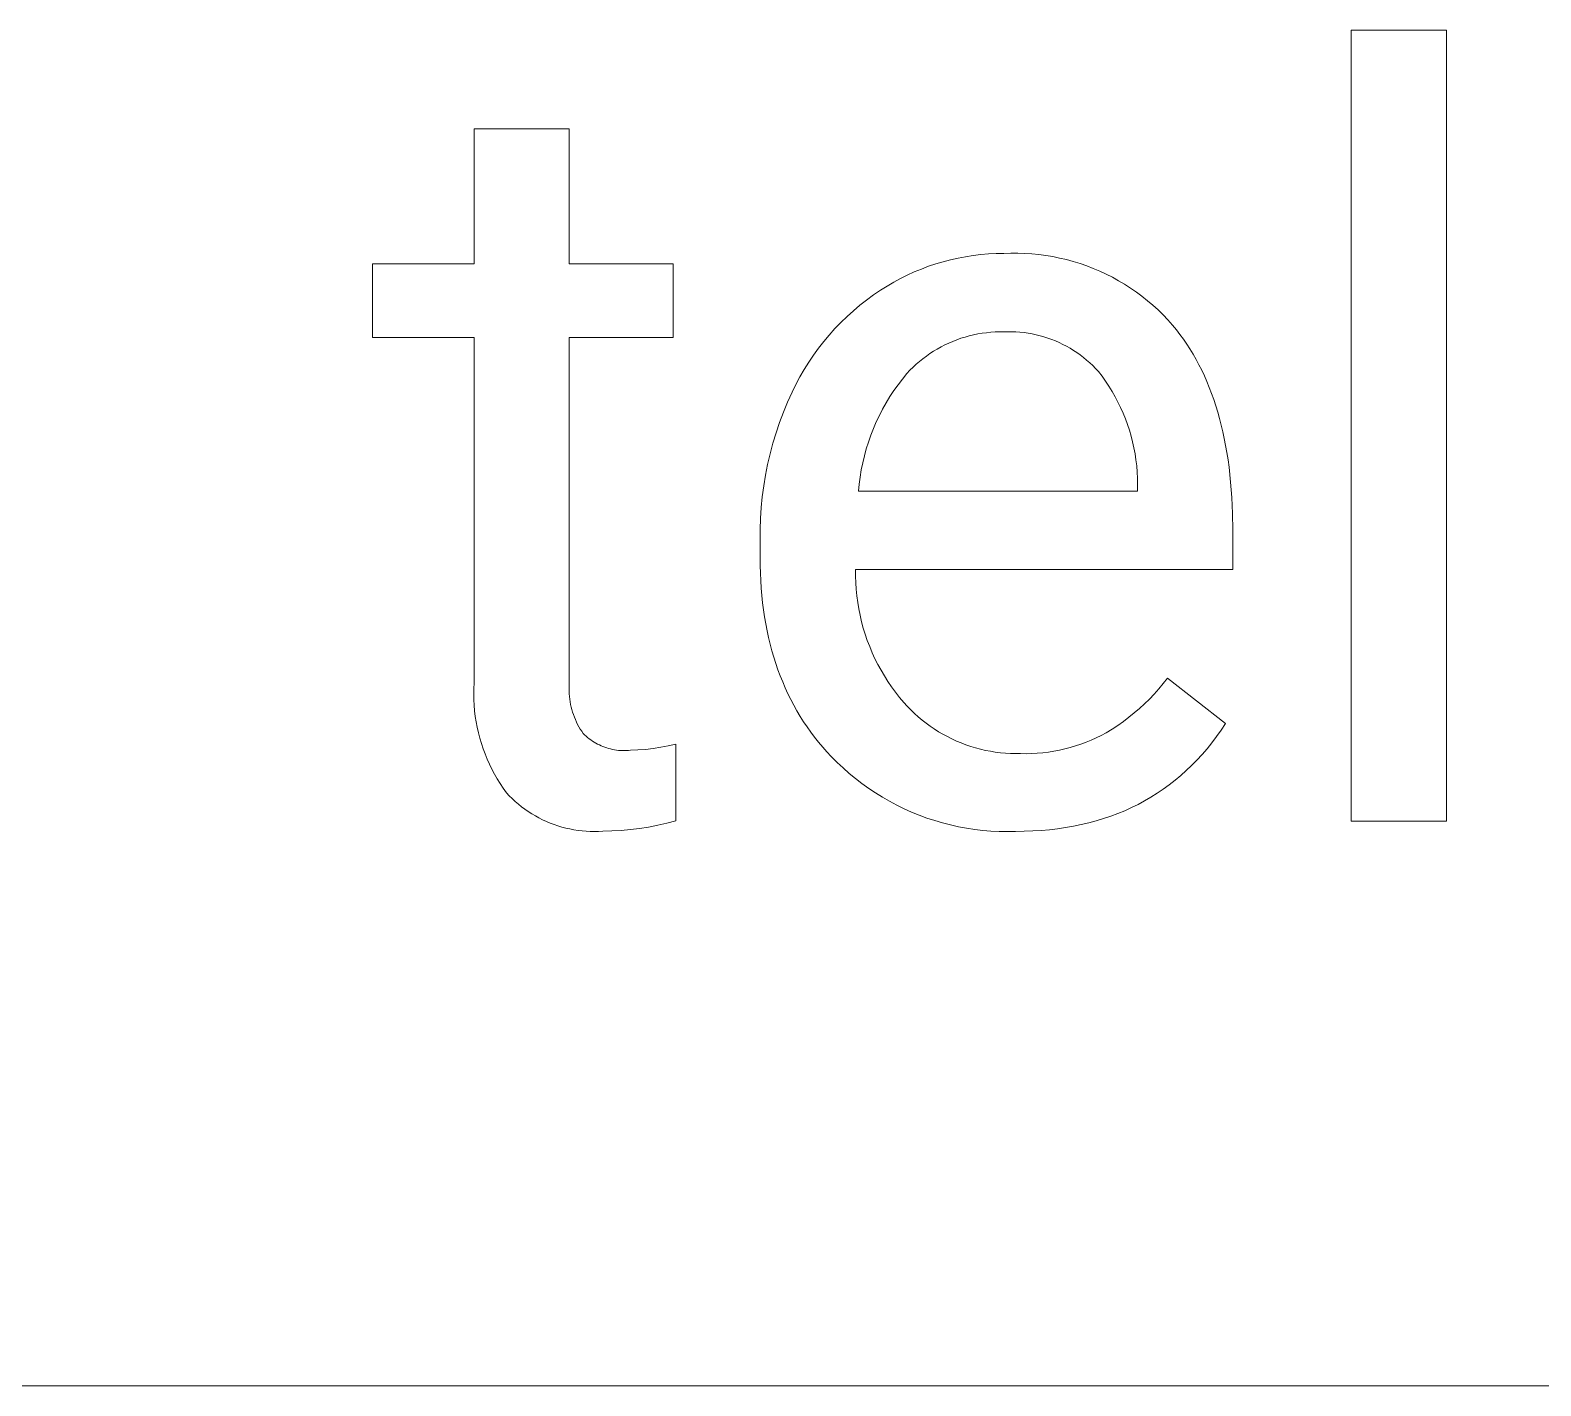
# Model space of a CAD drawing. Header units: millimetres. Extents: x 0 to 4030, y 0 to 2816.
# Drawn here: x 3053.8 to 3130.7, y 225.3 to 294.3 of the extents above; entities that cross this region are included whole.
import ezdxf

# ---------------------------------------------------------------- set-up
doc = ezdxf.new("R2010")
doc.units = ezdxf.units.MM
doc.header["$MEASUREMENT"] = 0
doc.layers.add('Domyślny', color=7, linetype='Continuous', true_color=0x000000)

msp = doc.modelspace()

# ---------------------------------------------------------------- linework, layer by layer
at = {"layer": 'Domyślny', "color": 18, "lineweight": 15, "true_color": 0x000000}
for p, q in [((3121.041, 254.042), (3121.041, 294.304)), ((3121.041, 294.304), (3125.886, 294.304)), ((3125.886, 294.304), (3125.886, 254.042)), ((3076.377, 282.405), (3076.377, 289.277)), ((3076.377, 289.277), (3081.222, 289.277)), ((3081.222, 289.277), (3081.222, 282.405)), ((3071.21, 278.661), (3071.21, 282.405)), ((3071.21, 282.405), (3076.377, 282.405)), ((3081.222, 282.405), (3086.523, 282.405)), ((3086.523, 282.405), (3086.523, 278.661)), ((3099.151, 282.147), (3099.517, 282.284)), ((3099.517, 282.284), (3099.887, 282.408)), ((3099.887, 282.408), (3100.261, 282.52)), ((3100.261, 282.52), (3100.638, 282.618)), ((3100.638, 282.618), (3101.019, 282.703)), ((3101.019, 282.703), (3101.403, 282.775)), ((3101.403, 282.775), (3101.788, 282.834)), ((3101.788, 282.834), (3102.176, 282.88)), ((3102.176, 282.88), (3102.565, 282.912)), ((3102.565, 282.912), (3102.954, 282.93)), ((3102.954, 282.93), (3103.345, 282.935)), ((3103.345, 282.935), (3103.703, 282.949)), ((3103.703, 282.949), (3104.061, 282.951)), ((3104.061, 282.951), (3104.419, 282.94)), ((3104.419, 282.94), (3104.777, 282.917)), ((3104.777, 282.917), (3105.134, 282.883)), ((3105.134, 282.883), (3105.489, 282.836)), ((3105.489, 282.836), (3105.843, 282.777)), ((3105.843, 282.777), (3106.194, 282.706)), ((3106.194, 282.706), (3106.543, 282.624)), ((3106.543, 282.624), (3106.889, 282.53)), ((3106.889, 282.53), (3107.231, 282.424)), ((3107.231, 282.424), (3107.57, 282.306)), ((3107.57, 282.306), (3107.904, 282.178)), ((3097.743, 281.477), (3098.086, 281.662)), ((3098.086, 281.662), (3098.436, 281.836)), ((3098.436, 281.836), (3098.791, 281.998)), ((3098.791, 281.998), (3099.151, 282.147)), ((3107.904, 282.178), (3108.234, 282.038)), ((3108.234, 282.038), (3108.559, 281.887)), ((3108.559, 281.887), (3108.879, 281.725)), ((3108.879, 281.725), (3109.193, 281.552)), ((3109.193, 281.552), (3109.501, 281.369)), ((3096.366, 280.568), (3096.717, 280.825)), ((3096.717, 280.825), (3097.077, 281.07)), ((3097.077, 281.07), (3097.407, 281.279)), ((3097.407, 281.279), (3097.743, 281.477)), ((3109.501, 281.369), (3109.803, 281.175)), ((3109.803, 281.175), (3110.098, 280.972)), ((3110.098, 280.972), (3110.386, 280.758)), ((3110.386, 280.758), (3110.666, 280.535)), ((3095.368, 279.726), (3095.691, 280.018)), ((3095.691, 280.018), (3096.024, 280.299)), ((3096.024, 280.299), (3096.366, 280.568)), ((3110.666, 280.535), (3110.939, 280.303)), ((3110.939, 280.303), (3111.204, 280.061)), ((3111.204, 280.061), (3111.46, 279.811)), ((3094.753, 279.11), (3095.055, 279.424)), ((3095.055, 279.424), (3095.368, 279.726)), ((3111.46, 279.811), (3111.708, 279.552)), ((3111.708, 279.552), (3111.947, 279.285)), ((3111.947, 279.285), (3112.136, 279.055)), ((3076.377, 278.661), (3071.21, 278.661)), ((3076.377, 261.067), (3076.377, 278.661)), ((3086.523, 278.661), (3081.222, 278.661)), ((3081.222, 278.661), (3081.222, 261.053)), ((3093.914, 278.109), (3094.182, 278.453)), ((3094.182, 278.453), (3094.462, 278.786)), ((3094.462, 278.786), (3094.753, 279.11)), ((3100.755, 278.464), (3100.552, 278.376)), ((3100.961, 278.544), (3100.755, 278.464)), ((3101.169, 278.618), (3100.961, 278.544)), ((3101.38, 278.684), (3101.169, 278.618)), ((3101.593, 278.743), (3101.38, 278.684)), ((3101.808, 278.795), (3101.593, 278.743)), ((3102.025, 278.839), (3101.808, 278.795)), ((3102.243, 278.876), (3102.025, 278.839)), ((3102.462, 278.906), (3102.243, 278.876)), ((3102.682, 278.928), (3102.462, 278.906)), ((3102.903, 278.943), (3102.682, 278.928)), ((3103.124, 278.95), (3102.903, 278.943)), ((3103.345, 278.949), (3103.124, 278.95)), ((3103.552, 278.956), (3103.345, 278.949)), ((3103.76, 278.955), (3103.552, 278.956)), ((3103.967, 278.947), (3103.76, 278.955)), ((3104.174, 278.932), (3103.967, 278.947)), ((3104.38, 278.91), (3104.174, 278.932)), ((3104.586, 278.881), (3104.38, 278.91)), ((3104.79, 278.845), (3104.586, 278.881)), ((3104.993, 278.802), (3104.79, 278.845)), ((3105.195, 278.752), (3104.993, 278.802)), ((3105.394, 278.695), (3105.195, 278.752)), ((3105.592, 278.632), (3105.394, 278.695)), ((3105.787, 278.562), (3105.592, 278.632)), ((3105.98, 278.485), (3105.787, 278.562)), ((3106.17, 278.402), (3105.98, 278.485)), ((3112.136, 279.055), (3112.318, 278.82)), ((3112.318, 278.82), (3112.494, 278.578)), ((3112.494, 278.578), (3112.664, 278.329)), ((3093.414, 277.397), (3093.658, 277.757)), ((3093.658, 277.757), (3093.914, 278.109)), ((3099.406, 277.712), (3099.23, 277.579)), ((3099.587, 277.839), (3099.406, 277.712)), ((3099.773, 277.959), (3099.587, 277.839)), ((3099.962, 278.073), (3099.773, 277.959)), ((3100.155, 278.181), (3099.962, 278.073)), ((3100.352, 278.282), (3100.155, 278.181)), ((3100.552, 278.376), (3100.352, 278.282)), ((3106.357, 278.312), (3106.17, 278.402)), ((3106.541, 278.216), (3106.357, 278.312)), ((3106.722, 278.114), (3106.541, 278.216)), ((3106.899, 278.006), (3106.722, 278.114)), ((3107.072, 277.891), (3106.899, 278.006)), ((3107.242, 277.771), (3107.072, 277.891)), ((3107.407, 277.645), (3107.242, 277.771)), ((3112.664, 278.329), (3112.829, 278.075)), ((3112.829, 278.075), (3112.987, 277.814)), ((3112.987, 277.814), (3113.14, 277.548)), ((3092.965, 276.651), (3093.183, 277.028)), ((3093.183, 277.028), (3093.414, 277.397)), ((3098.571, 276.99), (3098.419, 276.829)), ((3098.728, 277.146), (3098.571, 276.99)), ((3098.89, 277.296), (3098.728, 277.146)), ((3099.058, 277.44), (3098.89, 277.296)), ((3099.23, 277.579), (3099.058, 277.44)), ((3107.567, 277.514), (3107.407, 277.645)), ((3107.723, 277.377), (3107.567, 277.514)), ((3107.875, 277.235), (3107.723, 277.377)), ((3108.021, 277.088), (3107.875, 277.235)), ((3108.163, 276.936), (3108.021, 277.088)), ((3108.351, 276.69), (3108.163, 276.936)), ((3113.14, 277.548), (3113.286, 277.274)), ((3113.286, 277.274), (3113.426, 276.995)), ((3113.426, 276.995), (3113.561, 276.71)), ((3092.568, 275.876), (3092.76, 276.267)), ((3092.76, 276.267), (3092.965, 276.651)), ((3097.965, 276.254), (3097.753, 275.956)), ((3098.187, 276.546), (3097.965, 276.254)), ((3098.419, 276.829), (3098.187, 276.546)), ((3108.531, 276.438), (3108.351, 276.69)), ((3108.702, 276.18), (3108.531, 276.438)), ((3108.864, 275.916), (3108.702, 276.18)), ((3113.561, 276.71), (3113.689, 276.418)), ((3113.689, 276.418), (3113.812, 276.12)), ((3113.812, 276.12), (3113.928, 275.816)), ((3092.127, 274.856), (3092.339, 275.369)), ((3092.339, 275.369), (3092.568, 275.876)), ((3097.551, 275.65), (3097.361, 275.337)), ((3097.753, 275.956), (3097.551, 275.65)), ((3109.018, 275.647), (3108.864, 275.916)), ((3109.163, 275.373), (3109.018, 275.647)), ((3109.298, 275.094), (3109.163, 275.373)), ((3113.928, 275.816), (3114.039, 275.506)), ((3114.039, 275.506), (3114.144, 275.189)), ((3091.932, 274.335), (3092.127, 274.856)), ((3097.013, 274.692), (3096.856, 274.361)), ((3097.181, 275.017), (3097.013, 274.692)), ((3097.361, 275.337), (3097.181, 275.017)), ((3109.424, 274.811), (3109.298, 275.094)), ((3109.54, 274.524), (3109.424, 274.811)), ((3114.144, 275.189), (3114.242, 274.866)), ((3114.242, 274.866), (3114.335, 274.537)), ((3091.754, 273.809), (3091.932, 274.335)), ((3096.71, 274.025), (3096.577, 273.684)), ((3096.856, 274.361), (3096.71, 274.025)), ((3109.647, 274.233), (3109.54, 274.524)), ((3109.744, 273.939), (3109.647, 274.233)), ((3109.831, 273.641), (3109.744, 273.939)), ((3114.335, 274.537), (3114.421, 274.202)), ((3114.421, 274.202), (3114.502, 273.861)), ((3114.502, 273.861), (3114.577, 273.513)), ((3091.45, 272.739), (3091.593, 273.276)), ((3091.593, 273.276), (3091.754, 273.809)), ((3096.455, 273.338), (3096.346, 272.988)), ((3096.577, 273.684), (3096.455, 273.338)), ((3109.908, 273.341), (3109.831, 273.641)), ((3109.975, 273.039), (3109.908, 273.341)), ((3114.577, 273.513), (3114.646, 273.159)), ((3114.646, 273.159), (3114.708, 272.799)), ((3091.324, 272.198), (3091.45, 272.739)), ((3096.164, 272.279), (3096.091, 271.92)), ((3096.249, 272.635), (3096.164, 272.279)), ((3096.346, 272.988), (3096.249, 272.635)), ((3110.032, 272.734), (3109.975, 273.039)), ((3110.079, 272.428), (3110.032, 272.734)), ((3110.115, 272.12), (3110.079, 272.428)), ((3114.708, 272.799), (3114.765, 272.433)), ((3114.765, 272.433), (3114.816, 272.061)), ((3091.126, 271.104), (3091.216, 271.653)), ((3091.216, 271.653), (3091.324, 272.198)), ((3096.032, 271.558), (3095.984, 271.195)), ((3096.091, 271.92), (3096.032, 271.558)), ((3110.141, 271.812), (3110.115, 272.12)), ((3110.157, 271.502), (3110.141, 271.812)), ((3114.816, 272.061), (3114.9, 271.297)), ((3091.053, 270.553), (3091.126, 271.104)), ((3095.984, 271.195), (3095.95, 270.83)), ((3095.95, 270.83), (3110.162, 270.83)), ((3110.162, 271.192), (3110.157, 271.502)), ((3110.162, 270.83), (3110.162, 271.192)), ((3114.9, 271.297), (3114.959, 270.509)), ((3090.962, 269.445), (3090.999, 270)), ((3090.999, 270), (3091.053, 270.553)), ((3114.959, 270.509), (3114.995, 269.695)), ((3090.944, 268.89), (3090.962, 269.445)), ((3114.995, 269.695), (3115.007, 268.857)), ((3090.944, 268.334), (3090.944, 268.89)), ((3115.007, 268.857), (3115.007, 266.844)), ((3090.944, 267.448), (3090.944, 268.334)), ((3090.948, 267.054), (3090.944, 267.448)), ((3090.958, 266.665), (3090.948, 267.054)), ((3090.976, 266.281), (3090.958, 266.665)), ((3091.001, 265.902), (3090.976, 266.281)), ((3095.802, 266.844), (3095.801, 266.51)), ((3095.801, 266.51), (3095.812, 266.175)), ((3115.007, 266.844), (3095.802, 266.844)), ((3095.812, 266.175), (3095.833, 265.841)), ((3091.033, 265.528), (3091.001, 265.902)), ((3091.071, 265.159), (3091.033, 265.528)), ((3095.833, 265.841), (3095.866, 265.508)), ((3095.866, 265.508), (3095.909, 265.177)), ((3091.117, 264.795), (3091.071, 265.159)), ((3091.171, 264.436), (3091.117, 264.795)), ((3095.909, 265.177), (3095.964, 264.847)), ((3095.964, 264.847), (3096.03, 264.519)), ((3091.231, 264.082), (3091.171, 264.436)), ((3091.298, 263.733), (3091.231, 264.082)), ((3096.03, 264.519), (3096.107, 264.193)), ((3096.107, 264.193), (3096.194, 263.87)), ((3096.194, 263.87), (3096.293, 263.55)), ((3091.372, 263.389), (3091.298, 263.733)), ((3091.454, 263.05), (3091.372, 263.389)), ((3091.542, 262.716), (3091.454, 263.05)), ((3096.293, 263.55), (3096.401, 263.234)), ((3096.401, 263.234), (3096.521, 262.921)), ((3091.638, 262.387), (3091.542, 262.716)), ((3091.74, 262.063), (3091.638, 262.387)), ((3096.521, 262.921), (3096.651, 262.613)), ((3096.651, 262.613), (3096.791, 262.309)), ((3096.791, 262.309), (3096.941, 262.01)), ((3091.85, 261.744), (3091.74, 262.063)), ((3091.967, 261.43), (3091.85, 261.744)), ((3096.941, 262.01), (3097.101, 261.716)), ((3097.101, 261.716), (3097.271, 261.428)), ((3076.36, 260.501), (3076.364, 260.784)), ((3076.364, 260.784), (3076.377, 261.067)), ((3081.215, 260.918), (3081.212, 260.783)), ((3081.212, 260.783), (3081.213, 260.648)), ((3081.222, 261.053), (3081.215, 260.918)), ((3092.091, 261.122), (3091.967, 261.43)), ((3092.221, 260.818), (3092.091, 261.122)), ((3092.359, 260.519), (3092.221, 260.818)), ((3097.271, 261.428), (3097.45, 261.146)), ((3097.45, 261.146), (3097.639, 260.869)), ((3097.639, 260.869), (3097.836, 260.599)), ((3111.006, 260.509), (3111.239, 260.77)), ((3111.239, 260.77), (3111.463, 261.039)), ((3111.463, 261.039), (3111.679, 261.315)), ((3111.679, 261.315), (3114.645, 259.007)), ((3076.366, 260.218), (3076.36, 260.501)), ((3076.381, 259.935), (3076.366, 260.218)), ((3081.213, 260.648), (3081.22, 260.513)), ((3081.22, 260.513), (3081.231, 260.379)), ((3081.231, 260.379), (3081.246, 260.245)), ((3081.246, 260.245), (3081.267, 260.111)), ((3081.267, 260.111), (3081.292, 259.979)), ((3081.292, 259.979), (3081.321, 259.847)), ((3092.505, 260.225), (3092.359, 260.519)), ((3092.657, 259.936), (3092.505, 260.225)), ((3097.836, 260.599), (3098.043, 260.336)), ((3098.043, 260.336), (3098.258, 260.08)), ((3098.258, 260.08), (3098.432, 259.889)), ((3110.258, 259.773), (3110.516, 260.01)), ((3110.516, 260.01), (3110.765, 260.256)), ((3110.765, 260.256), (3111.006, 260.509)), ((3076.406, 259.654), (3076.381, 259.935)), ((3076.44, 259.373), (3076.406, 259.654)), ((3076.483, 259.093), (3076.44, 259.373)), ((3081.321, 259.847), (3081.355, 259.716)), ((3081.355, 259.716), (3081.394, 259.587)), ((3081.394, 259.587), (3081.437, 259.459)), ((3081.437, 259.459), (3081.484, 259.332)), ((3081.484, 259.332), (3081.536, 259.207)), ((3081.536, 259.207), (3081.592, 259.085)), ((3092.816, 259.653), (3092.657, 259.936)), ((3092.982, 259.374), (3092.816, 259.653)), ((3093.156, 259.101), (3092.982, 259.374)), ((3098.432, 259.889), (3098.611, 259.704)), ((3098.611, 259.704), (3098.797, 259.526)), ((3098.797, 259.526), (3098.988, 259.353)), ((3098.988, 259.353), (3099.186, 259.187)), ((3109.442, 259.113), (3109.721, 259.324)), ((3109.721, 259.324), (3109.994, 259.544)), ((3109.994, 259.544), (3110.258, 259.773)), ((3076.536, 258.815), (3076.483, 259.093)), ((3076.598, 258.539), (3076.536, 258.815)), ((3076.669, 258.265), (3076.598, 258.539)), ((3081.592, 259.085), (3081.652, 258.964)), ((3081.652, 258.964), (3081.716, 258.845)), ((3081.716, 258.845), (3081.785, 258.729)), ((3081.785, 258.729), (3081.857, 258.615)), ((3081.857, 258.615), (3081.933, 258.503)), ((3081.933, 258.503), (3082.006, 258.432)), ((3082.006, 258.432), (3082.081, 258.364)), ((3093.336, 258.832), (3093.156, 259.101)), ((3093.524, 258.569), (3093.336, 258.832)), ((3093.718, 258.311), (3093.524, 258.569)), ((3099.186, 259.187), (3099.389, 259.028)), ((3099.389, 259.028), (3099.597, 258.876)), ((3099.597, 258.876), (3099.81, 258.731)), ((3099.81, 258.731), (3100.027, 258.593)), ((3100.027, 258.593), (3100.25, 258.463)), ((3100.25, 258.463), (3100.476, 258.34)), ((3108.315, 258.403), (3108.565, 258.537)), ((3108.565, 258.537), (3108.864, 258.719)), ((3108.864, 258.719), (3109.156, 258.912)), ((3109.156, 258.912), (3109.442, 259.113)), ((3114.419, 258.67), (3114.185, 258.343)), ((3114.645, 259.007), (3114.419, 258.67)), ((3076.749, 257.993), (3076.669, 258.265)), ((3076.839, 257.725), (3076.749, 257.993)), ((3076.937, 257.46), (3076.839, 257.725)), ((3082.081, 258.364), (3082.158, 258.298)), ((3082.158, 258.298), (3082.238, 258.235)), ((3082.238, 258.235), (3082.319, 258.174)), ((3082.319, 258.174), (3082.403, 258.117)), ((3082.403, 258.117), (3082.488, 258.062)), ((3082.488, 258.062), (3082.576, 258.011)), ((3082.576, 258.011), (3082.665, 257.962)), ((3082.665, 257.962), (3082.756, 257.917)), ((3082.756, 257.917), (3082.848, 257.875)), ((3082.848, 257.875), (3082.942, 257.835)), ((3082.942, 257.835), (3083.037, 257.8)), ((3083.037, 257.8), (3083.133, 257.767)), ((3083.133, 257.767), (3083.23, 257.738)), ((3083.23, 257.738), (3083.328, 257.712)), ((3083.328, 257.712), (3083.427, 257.69)), ((3083.427, 257.69), (3083.527, 257.671)), ((3083.527, 257.671), (3083.627, 257.655)), ((3084.336, 257.644), (3084.724, 257.662)), ((3084.724, 257.662), (3085.112, 257.693)), ((3085.112, 257.693), (3085.498, 257.738)), ((3085.498, 257.738), (3085.882, 257.796)), ((3085.882, 257.796), (3086.265, 257.868)), ((3086.265, 257.868), (3086.644, 257.953)), ((3086.644, 257.953), (3086.644, 254.048)), ((3093.92, 258.058), (3093.718, 258.311)), ((3094.129, 257.81), (3093.92, 258.058)), ((3094.345, 257.567), (3094.129, 257.81)), ((3100.476, 258.34), (3100.707, 258.224)), ((3100.707, 258.224), (3100.941, 258.117)), ((3100.941, 258.117), (3101.179, 258.018)), ((3101.179, 258.018), (3101.42, 257.926)), ((3101.42, 257.926), (3101.664, 257.843)), ((3101.664, 257.843), (3101.911, 257.768)), ((3101.911, 257.768), (3102.16, 257.702)), ((3102.16, 257.702), (3102.411, 257.643)), ((3106.179, 257.65), (3106.456, 257.712)), ((3106.456, 257.712), (3106.731, 257.784)), ((3106.731, 257.784), (3107.003, 257.865)), ((3107.003, 257.865), (3107.272, 257.955)), ((3107.272, 257.955), (3107.538, 258.054)), ((3107.538, 258.054), (3107.801, 258.161)), ((3107.801, 258.161), (3108.06, 258.278)), ((3108.06, 258.278), (3108.315, 258.403)), ((3113.698, 257.723), (3113.444, 257.428)), ((3113.945, 258.028), (3113.698, 257.723)), ((3114.185, 258.343), (3113.945, 258.028)), ((3077.044, 257.198), (3076.937, 257.46)), ((3077.159, 256.939), (3077.044, 257.198)), ((3077.284, 256.685), (3077.159, 256.939)), ((3083.627, 257.655), (3083.728, 257.643)), ((3083.728, 257.643), (3083.829, 257.635)), ((3083.829, 257.635), (3083.93, 257.63)), ((3083.93, 257.63), (3084.032, 257.628)), ((3084.032, 257.628), (3084.133, 257.63)), ((3084.133, 257.63), (3084.235, 257.635)), ((3084.235, 257.635), (3084.336, 257.644)), ((3094.568, 257.329), (3094.345, 257.567)), ((3094.861, 257.032), (3094.568, 257.329)), ((3095.164, 256.745), (3094.861, 257.032)), ((3102.411, 257.643), (3102.664, 257.594)), ((3102.664, 257.594), (3102.918, 257.553)), ((3102.918, 257.553), (3103.174, 257.52)), ((3103.174, 257.52), (3103.431, 257.496)), ((3103.431, 257.496), (3103.688, 257.481)), ((3103.688, 257.481), (3103.946, 257.474)), ((3103.946, 257.474), (3104.204, 257.477)), ((3104.204, 257.477), (3104.487, 257.473)), ((3104.487, 257.473), (3104.771, 257.479)), ((3104.771, 257.479), (3105.055, 257.494)), ((3105.055, 257.494), (3105.338, 257.519)), ((3105.338, 257.519), (3105.62, 257.553)), ((3105.62, 257.553), (3105.9, 257.597)), ((3105.9, 257.597), (3106.179, 257.65)), ((3113.183, 257.144), (3112.915, 256.871)), ((3113.444, 257.428), (3113.183, 257.144)), ((3077.416, 256.435), (3077.284, 256.685)), ((3077.557, 256.19), (3077.416, 256.435)), ((3077.706, 255.949), (3077.557, 256.19)), ((3095.477, 256.469), (3095.164, 256.745)), ((3095.799, 256.204), (3095.477, 256.469)), ((3096.129, 255.949), (3095.799, 256.204)), ((3112.357, 256.357), (3112.068, 256.116)), ((3112.639, 256.609), (3112.357, 256.357)), ((3112.915, 256.871), (3112.639, 256.609)), ((3077.863, 255.714), (3077.706, 255.949)), ((3078.028, 255.484), (3077.863, 255.714)), ((3078.172, 255.331), (3078.028, 255.484)), ((3096.469, 255.706), (3096.129, 255.949)), ((3096.816, 255.474), (3096.469, 255.706)), ((3097.17, 255.254), (3096.816, 255.474)), ((3111.159, 255.456), (3110.842, 255.258)), ((3111.469, 255.666), (3111.159, 255.456)), ((3111.772, 255.885), (3111.469, 255.666)), ((3112.068, 256.116), (3111.772, 255.885)), ((3078.322, 255.184), (3078.172, 255.331)), ((3078.476, 255.041), (3078.322, 255.184)), ((3078.635, 254.905), (3078.476, 255.041)), ((3078.799, 254.774), (3078.635, 254.905)), ((3078.968, 254.648), (3078.799, 254.774)), ((3079.14, 254.529), (3078.968, 254.648)), ((3097.532, 255.047), (3097.17, 255.254)), ((3097.901, 254.851), (3097.532, 255.047)), ((3098.276, 254.668), (3097.901, 254.851)), ((3098.657, 254.498), (3098.276, 254.668)), ((3109.85, 254.727), (3109.505, 254.571)), ((3110.187, 254.893), (3109.85, 254.727)), ((3110.518, 255.07), (3110.187, 254.893)), ((3110.842, 255.258), (3110.518, 255.07)), ((3079.317, 254.415), (3079.14, 254.529)), ((3079.497, 254.308), (3079.317, 254.415)), ((3079.682, 254.207), (3079.497, 254.308)), ((3079.869, 254.113), (3079.682, 254.207)), ((3080.06, 254.025), (3079.869, 254.113)), ((3080.253, 253.943), (3080.06, 254.025)), ((3080.449, 253.869), (3080.253, 253.943)), ((3080.648, 253.801), (3080.449, 253.869)), ((3085.729, 253.827), (3085.267, 253.738)), ((3086.189, 253.93), (3085.729, 253.827)), ((3086.644, 254.048), (3086.189, 253.93)), ((3099.044, 254.341), (3098.657, 254.498)), ((3099.435, 254.197), (3099.044, 254.341)), ((3099.832, 254.067), (3099.435, 254.197)), ((3100.232, 253.95), (3099.832, 254.067)), ((3100.636, 253.846), (3100.232, 253.95)), ((3101.044, 253.756), (3100.636, 253.846)), ((3107.29, 253.862), (3106.897, 253.781)), ((3107.677, 253.953), (3107.29, 253.862)), ((3108.056, 254.055), (3107.677, 253.953)), ((3108.429, 254.168), (3108.056, 254.055)), ((3108.794, 254.292), (3108.429, 254.168)), ((3109.153, 254.426), (3108.794, 254.292)), ((3109.505, 254.571), (3109.153, 254.426)), ((3125.886, 254.042), (3121.041, 254.042)), ((3080.849, 253.74), (3080.648, 253.801)), ((3081.052, 253.686), (3080.849, 253.74)), ((3081.256, 253.64), (3081.052, 253.686)), ((3081.463, 253.6), (3081.256, 253.64)), ((3081.67, 253.567), (3081.463, 253.6)), ((3081.878, 253.542), (3081.67, 253.567)), ((3082.088, 253.524), (3081.878, 253.542)), ((3082.297, 253.513), (3082.088, 253.524)), ((3082.507, 253.51), (3082.297, 253.513)), ((3082.717, 253.513), (3082.507, 253.51)), ((3082.927, 253.524), (3082.717, 253.513)), ((3083.397, 253.537), (3082.927, 253.524)), ((3083.867, 253.564), (3083.397, 253.537)), ((3084.335, 253.607), (3083.867, 253.564)), ((3084.802, 253.665), (3084.335, 253.607)), ((3085.267, 253.738), (3084.802, 253.665)), ((3101.454, 253.68), (3101.044, 253.756)), ((3101.867, 253.618), (3101.454, 253.68)), ((3102.281, 253.57), (3101.867, 253.618)), ((3102.697, 253.536), (3102.281, 253.57)), ((3103.114, 253.515), (3102.697, 253.536)), ((3103.531, 253.509), (3103.114, 253.515)), ((3103.949, 253.517), (3103.531, 253.509)), ((3104.391, 253.523), (3103.949, 253.517)), ((3104.826, 253.539), (3104.391, 253.523)), ((3105.254, 253.566), (3104.826, 253.539)), ((3105.675, 253.604), (3105.254, 253.566)), ((3106.089, 253.652), (3105.675, 253.604)), ((3106.496, 253.711), (3106.089, 253.652)), ((3106.897, 253.781), (3106.496, 253.711)), ((2507.177, 225.293), (4030.225, 225.293))]:
    msp.add_line(p, q, dxfattribs=at)

doc.saveas('drawing.dxf')
